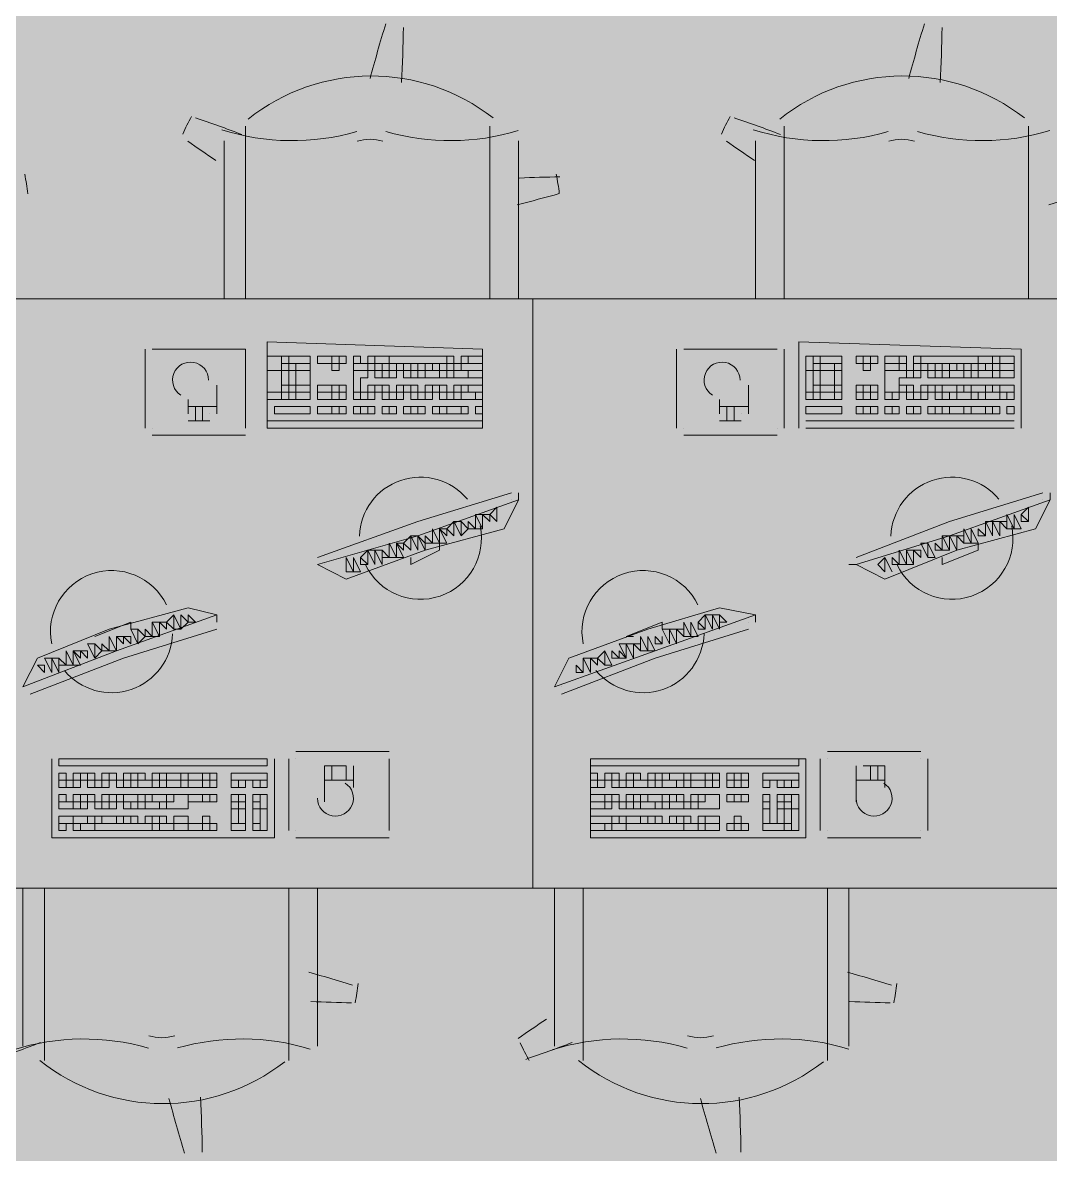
# Model space of a CAD drawing. Header units: millimetres. Extents: x 0 to 90.2, y 0 to 62.5.
# Drawn here: x 68.062 to 70.208, y 41.947 to 44.309 of the extents above; entities that cross this region are included whole.
import ezdxf

# ---------------------------------------------------------------- set-up
doc = ezdxf.new("R2010")
doc.units = ezdxf.units.MM
doc.layers.add('PDF_014405$FT-FIXFIT', color=7, linetype='Continuous')
doc.layers.add('PDF_014405$HL-TMP', color=7, linetype='Continuous', true_color=0xe6db59)

msp = doc.modelspace()

# ---------------------------------------------------------------- linework, layer by layer
at = {"layer": 'PDF_014405$FT-FIXFIT', "lineweight": 0}
for points in [[(68.5278, 43.7326), (68.5278, 44.0926)], [(69.0377, 44.0926), (69.0377, 43.7326)], [(69.6527, 43.7326), (69.6527, 44.0926)], [(70.1626, 44.0926), (70.1626, 43.7326)], [(68.4828, 44.0626), (68.4828, 43.7326)], [(69.0977, 43.7326), (69.0977, 44.0626)], [(69.5927, 44.0626), (69.5927, 43.7326)], [(70.1476, 43.4626), (70.1476, 43.6276), (69.6827, 43.6426), (69.6827, 43.4626)], [(68.3178, 43.6276), (68.3178, 43.4626)], [(68.3328, 43.6276), (68.3328, 43.6276)], [(68.5278, 43.4626), (68.5278, 43.6276), (68.3328, 43.6276)], [(69.4277, 43.6276), (69.4277, 43.4626)], [(69.4427, 43.6276), (69.4427, 43.6276)], [(69.6377, 43.6276), (69.4427, 43.6276)], [(69.6377, 43.6276), (69.6377, 43.6276)], [(69.6527, 43.4626), (69.6527, 43.6276)], [(68.4678, 43.4926), (68.4678, 43.5526)], [(69.5777, 43.4926), (69.5777, 43.5526)], [(68.4078, 43.5226), (68.4078, 43.4926)], [(69.5177, 43.5226), (69.5177, 43.4926)], [(68.4678, 43.5076), (68.4078, 43.5076)], [(68.4228, 43.5076), (68.4228, 43.4776)], [(68.4378, 43.5076), (68.4378, 43.4776)], [(68.4528, 43.4926), (68.4528, 43.4926)], [(69.5777, 43.5076), (69.5177, 43.5076)], [(69.5327, 43.5076), (69.5327, 43.4776)], [(69.5477, 43.5076), (69.5477, 43.4776)], [(69.5627, 43.4926), (69.5627, 43.4926)], [(68.4078, 43.4776), (68.4528, 43.4776)], [(69.0227, 43.4776), (68.5728, 43.4776), (69.0227, 43.4776)], [(69.5177, 43.4776), (69.5627, 43.4776)], [(70.1326, 43.4776), (69.6977, 43.4776), (70.1326, 43.4776)], [(68.3328, 43.4626), (68.3328, 43.4626)], [(68.3328, 43.4476), (68.5278, 43.4476)], [(68.5278, 43.4626), (68.5278, 43.4626)], [(69.4427, 43.4626), (69.4427, 43.4626)], [(69.4427, 43.4476), (69.6377, 43.4476)], [(69.6377, 43.4626), (69.6377, 43.4626)], [(69.6977, 43.4626), (70.1326, 43.4626)], [(69.0977, 43.3127), (68.8877, 43.2377), (68.6778, 43.1777), (68.7378, 43.1477), (68.9027, 43.2077), (69.0677, 43.2527), (69.0977, 43.3127), (69.0977, 43.3277)], [(69.0827, 43.3277), (68.8877, 43.2677), (68.6778, 43.1927)], [(69.8027, 43.1777), (69.8627, 43.1477), (70.0127, 43.2077), (70.1776, 43.2527), (70.2076, 43.3127), (70.2076, 43.3277)], [(70.1926, 43.3277), (69.9977, 43.2677), (69.8027, 43.1927)], [(69.0827, 43.3127), (69.0827, 43.3127)], [(70.2076, 43.3127), (69.9977, 43.2377), (69.8027, 43.1777), (69.7877, 43.1777)], [(70.1926, 43.3127), (70.1926, 43.3127)], [(68.9327, 43.2227), (68.9327, 43.2077), (68.8728, 43.1777), (68.8728, 43.1927)], [(70.0576, 43.2227), (70.0576, 43.2077), (69.9827, 43.1777), (69.9827, 43.1927)], [(69.8627, 43.1927), (69.8777, 43.1627), (69.8627, 43.1927)], [(68.6778, 43.1777), (68.6778, 43.1777)], [(68.6928, 43.1777), (68.6928, 43.1777)], [(69.8027, 43.1777), (69.8027, 43.1777)], [(68.4678, 43.0577), (68.4678, 43.0727), (68.4078, 43.0877), (68.2428, 43.0427), (68.0928, 42.9827), (68.0628, 42.9227), (68.2578, 42.9977), (68.4678, 43.0727)], [(69.5927, 43.0577), (69.5927, 43.0727), (69.5177, 43.0877), (69.3677, 43.0427), (69.2027, 42.9827), (69.1727, 42.9227), (69.3827, 42.9977), (69.5927, 43.0727)], [(68.0778, 42.9077), (68.2728, 42.9827), (68.4678, 43.0427)], [(68.2128, 43.0277), (68.2878, 43.0577), (68.2878, 43.0427)], [(69.1877, 42.9077), (69.3827, 42.9827), (69.5777, 43.0427)], [(69.3377, 43.0277), (69.3227, 43.0277), (69.3977, 43.0577), (69.3977, 43.0427)], [(69.5777, 43.0577), (69.5777, 43.0577)], [(68.2128, 43.0277), (68.2128, 43.0277)], [(68.2578, 42.9977), (68.2578, 43.0277), (68.2578, 42.9977)], [(69.3977, 43.0127), (69.3977, 43.0277), (69.3977, 43.0127)], [(69.2327, 42.9527), (69.2327, 42.9827), (69.2327, 42.9527)], [(69.1877, 42.9227), (69.1877, 42.9227)], [(68.8278, 42.7877), (68.6328, 42.7877)], [(69.9377, 42.7877), (69.7427, 42.7877)], [(68.1228, 42.7727), (68.1228, 42.6077), (68.5878, 42.6077), (68.5878, 42.7727)], [(68.5728, 42.7727), (68.1378, 42.7727)], [(68.6178, 42.7727), (68.6178, 42.6227)], [(68.6328, 42.7727), (68.6328, 42.7727)], [(68.7378, 42.7277), (68.7378, 42.7577), (68.6928, 42.7577), (68.6928, 42.6827)], [(68.7078, 42.7277), (68.7078, 42.7577)], [(68.7528, 42.7127), (68.7528, 42.7577)], [(68.8278, 42.6227), (68.8278, 42.7727)], [(69.7277, 42.7727), (69.7277, 42.6227)], [(69.7427, 42.7727), (69.7427, 42.7727)], [(69.8027, 42.7577), (69.8027, 42.6827)], [(69.8627, 42.7127), (69.8627, 42.7577), (69.8177, 42.7577)], [(69.8327, 42.7277), (69.8327, 42.7577)], [(69.8477, 42.7277), (69.8477, 42.7577)], [(69.9377, 42.7727), (69.9377, 42.7727)], [(69.9527, 42.6227), (69.9527, 42.7727)], [(68.6928, 42.7277), (68.7528, 42.7277)], [(69.8027, 42.7277), (69.8627, 42.7277)], [(68.6328, 42.6227), (68.6328, 42.6227)], [(68.8278, 42.6227), (68.8278, 42.6227)], [(69.7427, 42.6227), (69.7427, 42.6227)], [(69.9377, 42.6227), (69.9377, 42.6227)], [(68.6328, 42.6077), (68.8278, 42.6077)], [(69.7427, 42.6077), (69.9377, 42.6077)], [(68.0628, 42.1728), (68.0628, 42.5027)], [(68.1078, 42.5027), (68.1078, 42.1428)], [(68.6178, 42.1428), (68.6178, 42.5027)], [(68.6778, 42.5027), (68.6778, 42.1728)], [(69.1727, 42.1728), (69.1727, 42.5027)], [(69.2327, 42.5027), (69.2327, 42.1428)], [(69.7427, 42.1428), (69.7427, 42.5027)], [(69.7877, 42.5027), (69.7877, 42.1728)]]:
    msp.add_lwpolyline(points, dxfattribs=at)
msp.add_lwpolyline([(69.0949, 43.929, 0.00719), (69.1828, 43.952, 0.025003), (69.1764, 43.9927)], format="xyb", dxfattribs=at)
for points in [[(68.0178, 43.7326), (69.1277, 43.7326), (69.1277, 42.5027), (68.0178, 42.5027)], [(69.1277, 43.7326), (70.2376, 43.7326), (70.2376, 42.5027), (69.1277, 42.5027)], [(69.0227, 43.6276), (68.5728, 43.6426), (68.5728, 43.4626), (69.0227, 43.4626)], [(68.6028, 43.6126), (68.5728, 43.6126), (68.5728, 43.5826), (68.6028, 43.5826)], [(68.6178, 43.6126), (68.6028, 43.6126), (68.6028, 43.5976), (68.6178, 43.5976)], [(68.6628, 43.6126), (68.6178, 43.6126), (68.6178, 43.5976), (68.6628, 43.5976)], [(68.7078, 43.6126), (68.6778, 43.6126), (68.6778, 43.5976), (68.7078, 43.5976)], [(68.7228, 43.6126), (68.7078, 43.6126), (68.7078, 43.5976), (68.7228, 43.5976)], [(68.7378, 43.6126), (68.7228, 43.6126), (68.7228, 43.5976), (68.7378, 43.5976)], [(68.7528, 43.6126), (68.7678, 43.6126), (68.7678, 43.5976), (68.7528, 43.5976)], [(68.7828, 43.6126), (68.7978, 43.6126), (68.7978, 43.5976), (68.7828, 43.5976)], [(68.7978, 43.6126), (68.8278, 43.6126), (68.8278, 43.5976), (68.7978, 43.5976)], [(68.9477, 43.6126), (68.8278, 43.6126), (68.8278, 43.5976), (68.9477, 43.5976)], [(68.9627, 43.6126), (68.9477, 43.6126), (68.9477, 43.5976), (68.9627, 43.5976)], [(68.9927, 43.6126), (68.9777, 43.6126), (68.9777, 43.5976), (68.9927, 43.5976)], [(69.0227, 43.6126), (68.9927, 43.6126), (68.9927, 43.5976), (69.0227, 43.5976)], [(69.7127, 43.6126), (69.6977, 43.6126), (69.6977, 43.5826), (69.7127, 43.5826)], [(69.7277, 43.6126), (69.7127, 43.6126), (69.7127, 43.5976), (69.7277, 43.5976)], [(69.7727, 43.6126), (69.7277, 43.6126), (69.7277, 43.5976), (69.7727, 43.5976)], [(69.8177, 43.6126), (69.8027, 43.6126), (69.8027, 43.5976), (69.8177, 43.5976)], [(69.8327, 43.6126), (69.8177, 43.6126), (69.8177, 43.5976), (69.8327, 43.5976)], [(69.8477, 43.6126), (69.8327, 43.6126), (69.8327, 43.5976), (69.8477, 43.5976)], [(69.8627, 43.6126), (69.8927, 43.6126), (69.8927, 43.5976), (69.8627, 43.5976)], [(69.8927, 43.6126), (69.9077, 43.6126), (69.9077, 43.5976), (69.8927, 43.5976)], [(69.9227, 43.6126), (69.9377, 43.6126), (69.9377, 43.5976), (69.9227, 43.5976)], [(70.0576, 43.6126), (69.9377, 43.6126), (69.9377, 43.5976), (70.0576, 43.5976)], [(70.0876, 43.6126), (70.0576, 43.6126), (70.0576, 43.5976), (70.0876, 43.5976)], [(70.1026, 43.6126), (70.0876, 43.6126), (70.0876, 43.5976), (70.1026, 43.5976)], [(70.1326, 43.6126), (70.1026, 43.6126), (70.1026, 43.5976), (70.1326, 43.5976)], [(68.6028, 43.5826), (68.5728, 43.5826), (68.5728, 43.5376), (68.6028, 43.5376)], [(68.6178, 43.5976), (68.6028, 43.5976), (68.6028, 43.5826), (68.6178, 43.5826)], [(68.6178, 43.5826), (68.6028, 43.5826), (68.6028, 43.5526), (68.6178, 43.5526)], [(68.6328, 43.5976), (68.6178, 43.5976), (68.6178, 43.5826), (68.6328, 43.5826)], [(68.6328, 43.5826), (68.6178, 43.5826), (68.6178, 43.5526), (68.6328, 43.5526)], [(68.6628, 43.5976), (68.6328, 43.5976), (68.6328, 43.5826), (68.6628, 43.5826)], [(68.6628, 43.5826), (68.6328, 43.5826), (68.6328, 43.5526), (68.6628, 43.5526)], [(68.7228, 43.5976), (68.7078, 43.5976), (68.7078, 43.5826), (68.7228, 43.5826)], [(68.7828, 43.5976), (68.7528, 43.5976), (68.7528, 43.5826), (68.7828, 43.5826)], [(68.7678, 43.5826), (68.7528, 43.5826), (68.7528, 43.5376), (68.7678, 43.5376), (68.7678, 43.5676), (68.7828, 43.5676), (68.7828, 43.5826)], [(68.7978, 43.5976), (68.7828, 43.5976), (68.7828, 43.5826), (68.7978, 43.5826)], [(68.8128, 43.5976), (68.7978, 43.5976), (68.7978, 43.5826), (68.8128, 43.5826)], [(68.8128, 43.5826), (68.7978, 43.5826), (68.7978, 43.5676), (68.8128, 43.5676)], [(68.8278, 43.5826), (68.8128, 43.5826), (68.8128, 43.5676), (68.8278, 43.5676)], [(68.8428, 43.5976), (68.8278, 43.5976), (68.8278, 43.5826), (68.8428, 43.5826)], [(68.8428, 43.5826), (68.8278, 43.5826), (68.8278, 43.5676), (68.8428, 43.5676)], [(68.8578, 43.5976), (68.8428, 43.5976), (68.8428, 43.5826), (68.8578, 43.5826)], [(68.8728, 43.5976), (68.8578, 43.5976), (68.8578, 43.5826), (68.8728, 43.5826)], [(68.8728, 43.5826), (68.8578, 43.5826), (68.8578, 43.5676), (68.8728, 43.5676)], [(68.8877, 43.5826), (68.8728, 43.5826), (68.8728, 43.5676), (68.8877, 43.5676)], [(68.9027, 43.5976), (68.8877, 43.5976), (68.8877, 43.5826), (68.9027, 43.5826)], [(68.9027, 43.5826), (68.8877, 43.5826), (68.8877, 43.5676), (68.9027, 43.5676)], [(68.9177, 43.5976), (68.9027, 43.5976), (68.9027, 43.5826), (68.9177, 43.5826)], [(68.9327, 43.5826), (68.9027, 43.5826), (68.9027, 43.5676), (68.9327, 43.5676)], [(68.9327, 43.5976), (68.9177, 43.5976), (68.9177, 43.5826), (68.9327, 43.5826)], [(68.9477, 43.5826), (68.9327, 43.5826), (68.9327, 43.5676), (68.9477, 43.5676)], [(68.9627, 43.5976), (68.9477, 43.5976), (68.9477, 43.5826), (68.9627, 43.5826)], [(68.9627, 43.5826), (68.9477, 43.5826), (68.9477, 43.5676), (68.9627, 43.5676)], [(68.9777, 43.5976), (68.9627, 43.5976), (68.9627, 43.5826), (68.9777, 43.5826)], [(68.9927, 43.5826), (68.9627, 43.5826), (68.9627, 43.5676), (68.9927, 43.5676)], [(69.0227, 43.5976), (68.9777, 43.5976), (68.9777, 43.5826), (69.0227, 43.5826)], [(69.0227, 43.5826), (68.9927, 43.5826), (68.9927, 43.5676), (69.0227, 43.5676)], [(69.7127, 43.5826), (69.6977, 43.5826), (69.6977, 43.5376), (69.7127, 43.5376)], [(69.7277, 43.5976), (69.7127, 43.5976), (69.7127, 43.5826), (69.7277, 43.5826)], [(69.7277, 43.5826), (69.7127, 43.5826), (69.7127, 43.5526), (69.7277, 43.5526)], [(69.7577, 43.5976), (69.7277, 43.5976), (69.7277, 43.5826), (69.7577, 43.5826)], [(69.7577, 43.5826), (69.7277, 43.5826), (69.7277, 43.5526), (69.7577, 43.5526)], [(69.7727, 43.5976), (69.7577, 43.5976), (69.7577, 43.5826), (69.7727, 43.5826)], [(69.7727, 43.5826), (69.7577, 43.5826), (69.7577, 43.5526), (69.7727, 43.5526)], [(69.8327, 43.5976), (69.8177, 43.5976), (69.8177, 43.5826), (69.8327, 43.5826)], [(69.8927, 43.5976), (69.8627, 43.5976), (69.8627, 43.5826), (69.8927, 43.5826)], [(69.8927, 43.5826), (69.8627, 43.5826), (69.8627, 43.5376), (69.8927, 43.5376), (69.8927, 43.5676), (69.9077, 43.5676), (69.9077, 43.5826)], [(69.9077, 43.5976), (69.8927, 43.5976), (69.8927, 43.5826), (69.9077, 43.5826)], [(69.9227, 43.5826), (69.9077, 43.5826), (69.9077, 43.5676), (69.9227, 43.5676)], [(69.9377, 43.5976), (69.9227, 43.5976), (69.9227, 43.5826), (69.9377, 43.5826)], [(69.9377, 43.5826), (69.9227, 43.5826), (69.9227, 43.5676), (69.9377, 43.5676)], [(69.9527, 43.5976), (69.9377, 43.5976), (69.9377, 43.5826), (69.9527, 43.5826)], [(69.9677, 43.5976), (69.9527, 43.5976), (69.9527, 43.5826), (69.9677, 43.5826)], [(69.9677, 43.5826), (69.9527, 43.5826), (69.9527, 43.5676), (69.9677, 43.5676)], [(69.9827, 43.5826), (69.9677, 43.5826), (69.9677, 43.5676), (69.9827, 43.5676)], [(69.9977, 43.5976), (69.9827, 43.5976), (69.9827, 43.5826), (69.9977, 43.5826)], [(69.9977, 43.5826), (69.9827, 43.5826), (69.9827, 43.5676), (69.9977, 43.5676)], [(70.0127, 43.5976), (69.9977, 43.5976), (69.9977, 43.5826), (70.0127, 43.5826)], [(70.0277, 43.5826), (69.9977, 43.5826), (69.9977, 43.5676), (70.0277, 43.5676)], [(70.0277, 43.5976), (70.0127, 43.5976), (70.0127, 43.5826), (70.0277, 43.5826)], [(70.0426, 43.5826), (70.0277, 43.5826), (70.0277, 43.5676), (70.0426, 43.5676)], [(70.0576, 43.5976), (70.0426, 43.5976), (70.0426, 43.5826), (70.0576, 43.5826)], [(70.0576, 43.5826), (70.0426, 43.5826), (70.0426, 43.5676), (70.0576, 43.5676)], [(70.0726, 43.5976), (70.0576, 43.5976), (70.0576, 43.5826), (70.0726, 43.5826)], [(70.0876, 43.5826), (70.0576, 43.5826), (70.0576, 43.5676), (70.0876, 43.5676)], [(70.0876, 43.5976), (70.0726, 43.5976), (70.0726, 43.5826), (70.0876, 43.5826)], [(70.1026, 43.5826), (70.0876, 43.5826), (70.0876, 43.5676), (70.1026, 43.5676)], [(70.1326, 43.5976), (70.1026, 43.5976), (70.1026, 43.5826), (70.1326, 43.5826)], [(70.1326, 43.5826), (70.1026, 43.5826), (70.1026, 43.5676), (70.1326, 43.5676)], [(68.6028, 43.5376), (68.5728, 43.5376), (68.5728, 43.5226), (68.6028, 43.5226)], [(68.6178, 43.5526), (68.6028, 43.5526), (68.6028, 43.5376), (68.6178, 43.5376)], [(68.6178, 43.5376), (68.6028, 43.5376), (68.6028, 43.5226), (68.6178, 43.5226)], [(68.6328, 43.5526), (68.6178, 43.5526), (68.6178, 43.5376), (68.6328, 43.5376)], [(68.6328, 43.5376), (68.6178, 43.5376), (68.6178, 43.5226), (68.6328, 43.5226)], [(68.6628, 43.5526), (68.6328, 43.5526), (68.6328, 43.5376), (68.6628, 43.5376)], [(68.6628, 43.5376), (68.6328, 43.5376), (68.6328, 43.5226), (68.6628, 43.5226)], [(68.7078, 43.5526), (68.6778, 43.5526), (68.6778, 43.5376), (68.7078, 43.5376)], [(68.7078, 43.5376), (68.6778, 43.5376), (68.6778, 43.5226), (68.7078, 43.5226)], [(68.7228, 43.5526), (68.7078, 43.5526), (68.7078, 43.5376), (68.7228, 43.5376)], [(68.7228, 43.5376), (68.7078, 43.5376), (68.7078, 43.5226), (68.7228, 43.5226)], [(68.7378, 43.5526), (68.7228, 43.5526), (68.7228, 43.5376), (68.7378, 43.5376)], [(68.7378, 43.5376), (68.7228, 43.5376), (68.7228, 43.5226), (68.7378, 43.5226)], [(68.7678, 43.5376), (68.7528, 43.5376), (68.7528, 43.5226), (68.7678, 43.5226)], [(68.7828, 43.5376), (68.7678, 43.5376), (68.7678, 43.5226), (68.7828, 43.5226)], [(68.7978, 43.5526), (68.7828, 43.5526), (68.7828, 43.5376), (68.7978, 43.5376)], [(68.7978, 43.5376), (68.7828, 43.5376), (68.7828, 43.5226), (68.7978, 43.5226)], [(68.8128, 43.5526), (68.7978, 43.5526), (68.7978, 43.5376), (68.8128, 43.5376)], [(68.8278, 43.5526), (68.8128, 43.5526), (68.8128, 43.5376), (68.8278, 43.5376)], [(68.8278, 43.5376), (68.8128, 43.5376), (68.8128, 43.5226), (68.8278, 43.5226)], [(68.8428, 43.5376), (68.8278, 43.5376), (68.8278, 43.5226), (68.8428, 43.5226)], [(68.8578, 43.5526), (68.8428, 43.5526), (68.8428, 43.5376), (68.8578, 43.5376)], [(68.8578, 43.5376), (68.8428, 43.5376), (68.8428, 43.5226), (68.8578, 43.5226)], [(68.8728, 43.5526), (68.8578, 43.5526), (68.8578, 43.5376), (68.8728, 43.5376)], [(68.8877, 43.5526), (68.8728, 43.5526), (68.8728, 43.5376), (68.8877, 43.5376)], [(68.8877, 43.5376), (68.8728, 43.5376), (68.8728, 43.5226), (68.8877, 43.5226)], [(68.9027, 43.5376), (68.8877, 43.5376), (68.8877, 43.5226), (68.9027, 43.5226)], [(68.9177, 43.5526), (68.9027, 43.5526), (68.9027, 43.5376), (68.9177, 43.5376)], [(68.9177, 43.5376), (68.9027, 43.5376), (68.9027, 43.5226), (68.9177, 43.5226)], [(68.9327, 43.5526), (68.9177, 43.5526), (68.9177, 43.5376), (68.9327, 43.5376)], [(68.9477, 43.5526), (68.9327, 43.5526), (68.9327, 43.5376), (68.9477, 43.5376)], [(68.9477, 43.5376), (68.9327, 43.5376), (68.9327, 43.5226), (68.9477, 43.5226)], [(68.9627, 43.5376), (68.9477, 43.5376), (68.9477, 43.5226), (68.9627, 43.5226)], [(68.9777, 43.5526), (68.9627, 43.5526), (68.9627, 43.5376), (68.9777, 43.5376)], [(68.9777, 43.5376), (68.9627, 43.5376), (68.9627, 43.5226), (68.9777, 43.5226)], [(68.9927, 43.5526), (68.9777, 43.5526), (68.9777, 43.5376), (68.9927, 43.5376)], [(69.0077, 43.5376), (68.9777, 43.5376), (68.9777, 43.5226), (69.0077, 43.5226)], [(69.0227, 43.5526), (68.9927, 43.5526), (68.9927, 43.5376), (69.0227, 43.5376)], [(69.0227, 43.5376), (69.0077, 43.5376), (69.0077, 43.5226), (69.0227, 43.5226)], [(69.7127, 43.5376), (69.6977, 43.5376), (69.6977, 43.5226), (69.7127, 43.5226)], [(69.7277, 43.5526), (69.7127, 43.5526), (69.7127, 43.5376), (69.7277, 43.5376)], [(69.7277, 43.5376), (69.7127, 43.5376), (69.7127, 43.5226), (69.7277, 43.5226)], [(69.7577, 43.5526), (69.7277, 43.5526), (69.7277, 43.5376), (69.7577, 43.5376)], [(69.7577, 43.5376), (69.7277, 43.5376), (69.7277, 43.5226), (69.7577, 43.5226)], [(69.7727, 43.5526), (69.7577, 43.5526), (69.7577, 43.5376), (69.7727, 43.5376)], [(69.7727, 43.5376), (69.7577, 43.5376), (69.7577, 43.5226), (69.7727, 43.5226)], [(69.8177, 43.5526), (69.8027, 43.5526), (69.8027, 43.5376), (69.8177, 43.5376)], [(69.8177, 43.5376), (69.8027, 43.5376), (69.8027, 43.5226), (69.8177, 43.5226)], [(69.8327, 43.5526), (69.8177, 43.5526), (69.8177, 43.5376), (69.8327, 43.5376)], [(69.8327, 43.5376), (69.8177, 43.5376), (69.8177, 43.5226), (69.8327, 43.5226)], [(69.8477, 43.5526), (69.8327, 43.5526), (69.8327, 43.5376), (69.8477, 43.5376)], [(69.8477, 43.5376), (69.8327, 43.5376), (69.8327, 43.5226), (69.8477, 43.5226)], [(69.8777, 43.5376), (69.8627, 43.5376), (69.8627, 43.5226), (69.8777, 43.5226)], [(69.8927, 43.5376), (69.8777, 43.5376), (69.8777, 43.5226), (69.8927, 43.5226)], [(69.9077, 43.5526), (69.8927, 43.5526), (69.8927, 43.5376), (69.9077, 43.5376)], [(69.9227, 43.5526), (69.9077, 43.5526), (69.9077, 43.5376), (69.9227, 43.5376)], [(69.9227, 43.5376), (69.9077, 43.5376), (69.9077, 43.5226), (69.9227, 43.5226)], [(69.9377, 43.5376), (69.9227, 43.5376), (69.9227, 43.5226), (69.9377, 43.5226)], [(69.9527, 43.5526), (69.9377, 43.5526), (69.9377, 43.5376), (69.9527, 43.5376)], [(69.9527, 43.5376), (69.9377, 43.5376), (69.9377, 43.5226), (69.9527, 43.5226)], [(69.9677, 43.5526), (69.9527, 43.5526), (69.9527, 43.5376), (69.9677, 43.5376)], [(69.9827, 43.5526), (69.9677, 43.5526), (69.9677, 43.5376), (69.9827, 43.5376)], [(69.9827, 43.5376), (69.9677, 43.5376), (69.9677, 43.5226), (69.9827, 43.5226)], [(70.0127, 43.5526), (69.9827, 43.5526), (69.9827, 43.5376), (70.0127, 43.5376)], [(69.9977, 43.5376), (69.9827, 43.5376), (69.9827, 43.5226), (69.9977, 43.5226)], [(70.0127, 43.5376), (69.9977, 43.5376), (69.9977, 43.5226), (70.0127, 43.5226)], [(70.0277, 43.5526), (70.0127, 43.5526), (70.0127, 43.5376), (70.0277, 43.5376)], [(70.0426, 43.5376), (70.0127, 43.5376), (70.0127, 43.5226), (70.0426, 43.5226)], [(70.0426, 43.5526), (70.0277, 43.5526), (70.0277, 43.5376), (70.0426, 43.5376)], [(70.0726, 43.5526), (70.0426, 43.5526), (70.0426, 43.5376), (70.0726, 43.5376)], [(70.0576, 43.5376), (70.0426, 43.5376), (70.0426, 43.5226), (70.0576, 43.5226)], [(70.0726, 43.5376), (70.0576, 43.5376), (70.0576, 43.5226), (70.0726, 43.5226)], [(70.0876, 43.5526), (70.0726, 43.5526), (70.0726, 43.5376), (70.0876, 43.5376)], [(70.1026, 43.5376), (70.0726, 43.5376), (70.0726, 43.5226), (70.1026, 43.5226)], [(70.1026, 43.5526), (70.0876, 43.5526), (70.0876, 43.5376), (70.1026, 43.5376)], [(70.1326, 43.5526), (70.1026, 43.5526), (70.1026, 43.5376), (70.1326, 43.5376)], [(70.1176, 43.5376), (70.1026, 43.5376), (70.1026, 43.5226), (70.1176, 43.5226)], [(70.1326, 43.5376), (70.1176, 43.5376), (70.1176, 43.5226), (70.1326, 43.5226)], [(68.6628, 43.4926), (68.5878, 43.4926), (68.5878, 43.5076), (68.6628, 43.5076)], [(68.7078, 43.5076), (68.6778, 43.5076), (68.6778, 43.4926), (68.7078, 43.4926)], [(68.7228, 43.5076), (68.7078, 43.5076), (68.7078, 43.4926), (68.7228, 43.4926)], [(68.7378, 43.5076), (68.7228, 43.5076), (68.7228, 43.4926), (68.7378, 43.4926)], [(68.7678, 43.5076), (68.7528, 43.5076), (68.7528, 43.4926), (68.7678, 43.4926)], [(68.7828, 43.5076), (68.7678, 43.5076), (68.7678, 43.4926), (68.7828, 43.4926)], [(68.7978, 43.5076), (68.7828, 43.5076), (68.7828, 43.4926), (68.7978, 43.4926)], [(68.8278, 43.5076), (68.8128, 43.5076), (68.8128, 43.4926), (68.8278, 43.4926)], [(68.8428, 43.5076), (68.8278, 43.5076), (68.8278, 43.4926), (68.8428, 43.4926)], [(68.8728, 43.5076), (68.8578, 43.5076), (68.8578, 43.4926), (68.8728, 43.4926)], [(68.8877, 43.5076), (68.8728, 43.5076), (68.8728, 43.4926), (68.8877, 43.4926)], [(68.9027, 43.5076), (68.8877, 43.5076), (68.8877, 43.4926), (68.9027, 43.4926)], [(68.9327, 43.5076), (68.9177, 43.5076), (68.9177, 43.4926), (68.9327, 43.4926)], [(68.9477, 43.5076), (68.9327, 43.5076), (68.9327, 43.4926), (68.9477, 43.4926)], [(68.9777, 43.5076), (68.9477, 43.5076), (68.9477, 43.4926), (68.9777, 43.4926)], [(68.9927, 43.5076), (68.9777, 43.5076), (68.9777, 43.4926), (68.9927, 43.4926)], [(69.0227, 43.5076), (69.0077, 43.5076), (69.0077, 43.4926), (69.0227, 43.4926)], [(69.7727, 43.4926), (69.6977, 43.4926), (69.6977, 43.5076), (69.7727, 43.5076)], [(69.8177, 43.5076), (69.8027, 43.5076), (69.8027, 43.4926), (69.8177, 43.4926)], [(69.8327, 43.5076), (69.8177, 43.5076), (69.8177, 43.4926), (69.8327, 43.4926)], [(69.8477, 43.5076), (69.8327, 43.5076), (69.8327, 43.4926), (69.8477, 43.4926)], [(69.8777, 43.5076), (69.8627, 43.5076), (69.8627, 43.4926), (69.8777, 43.4926)], [(69.8927, 43.5076), (69.8777, 43.5076), (69.8777, 43.4926), (69.8927, 43.4926)], [(69.9227, 43.5076), (69.9077, 43.5076), (69.9077, 43.4926), (69.9227, 43.4926)], [(69.9377, 43.5076), (69.9227, 43.5076), (69.9227, 43.4926), (69.9377, 43.4926)], [(69.9677, 43.5076), (69.9527, 43.5076), (69.9527, 43.4926), (69.9677, 43.4926)], [(69.9827, 43.5076), (69.9677, 43.5076), (69.9677, 43.4926), (69.9827, 43.4926)], [(69.9977, 43.5076), (69.9827, 43.5076), (69.9827, 43.4926), (69.9977, 43.4926)], [(70.0277, 43.5076), (69.9977, 43.5076), (69.9977, 43.4926), (70.0277, 43.4926)], [(70.0426, 43.5076), (70.0277, 43.5076), (70.0277, 43.4926), (70.0426, 43.4926)], [(70.0726, 43.5076), (70.0426, 43.5076), (70.0426, 43.4926), (70.0726, 43.4926)], [(70.0876, 43.5076), (70.0726, 43.5076), (70.0726, 43.4926), (70.0876, 43.4926)], [(70.1026, 43.5076), (70.0876, 43.5076), (70.0876, 43.4926), (70.1026, 43.4926)], [(70.1326, 43.5076), (70.1176, 43.5076), (70.1176, 43.4926), (70.1326, 43.4926)], [(69.0077, 43.2827), (69.0077, 43.2527), (69.0227, 43.2527)], [(69.0227, 43.2827), (69.0077, 43.2827), (69.0227, 43.2527)], [(69.0377, 43.2827), (69.0227, 43.2827), (69.0377, 43.2677)], [(69.0527, 43.2977), (69.0377, 43.2827), (69.0527, 43.2677)], [(70.1176, 43.2827), (70.1176, 43.2527), (70.1326, 43.2527)], [(70.1326, 43.2827), (70.1326, 43.2527), (70.1476, 43.2527)], [(70.1626, 43.2977), (70.1476, 43.2827), (70.1626, 43.2677)], [(70.1476, 43.2827), (70.1476, 43.2677), (70.1626, 43.2677)], [(68.9177, 43.2527), (68.9177, 43.2227), (68.9327, 43.2227)], [(68.9327, 43.2527), (68.9327, 43.2227), (68.9477, 43.2227)], [(68.9477, 43.2527), (68.9327, 43.2527), (68.9477, 43.2377)], [(68.9627, 43.2677), (68.9477, 43.2527), (68.9627, 43.2377)], [(68.9777, 43.2677), (68.9627, 43.2677), (68.9777, 43.2377)], [(68.9777, 43.2677), (68.9777, 43.2377), (68.9927, 43.2527)], [(68.9927, 43.2677), (68.9927, 43.2527), (69.0077, 43.2527)], [(70.0277, 43.2527), (70.0277, 43.2227), (70.0426, 43.2227)], [(70.0426, 43.2527), (70.0426, 43.2227), (70.0576, 43.2227)], [(70.0576, 43.2527), (70.0576, 43.2377), (70.0726, 43.2377)], [(70.0726, 43.2677), (70.0726, 43.2527), (70.0726, 43.2377)], [(70.0876, 43.2677), (70.0726, 43.2677), (70.0876, 43.2377)], [(70.1026, 43.2677), (70.0876, 43.2677), (70.1026, 43.2377), (70.1026, 43.2527)], [(70.1176, 43.2677), (70.1026, 43.2677), (70.1176, 43.2527)], [(68.8728, 43.2377), (68.8578, 43.2227), (68.8728, 43.2077)], [(68.8877, 43.2377), (68.8728, 43.2377), (68.8877, 43.2077)], [(68.8877, 43.2377), (68.9027, 43.2077), (68.9027, 43.2227)], [(68.9027, 43.2377), (68.9027, 43.2227), (68.9177, 43.2227)], [(69.9827, 43.2377), (69.9827, 43.2227), (69.9827, 43.2077), (69.9977, 43.2077)], [(69.9977, 43.2377), (69.9827, 43.2377), (69.9977, 43.2077)], [(70.0127, 43.2377), (69.9977, 43.2377), (70.0127, 43.2077), (70.0127, 43.2227)], [(70.0277, 43.2377), (70.0127, 43.2377), (70.0277, 43.2227)], [(68.7828, 43.2077), (68.7678, 43.1927), (68.7828, 43.1777)], [(68.7978, 43.2077), (68.7828, 43.2077), (68.7978, 43.1777)], [(68.8128, 43.2077), (68.7978, 43.2077), (68.8128, 43.1777), (68.8128, 43.1927)], [(68.8128, 43.2077), (68.8128, 43.1927), (68.8278, 43.1927)], [(68.8278, 43.2227), (68.8278, 43.1927), (68.8428, 43.1927)], [(68.8428, 43.2227), (68.8428, 43.1927), (68.8578, 43.1927)], [(68.8578, 43.2227), (68.8428, 43.2227), (68.8578, 43.2077)], [(69.8927, 43.2077), (69.8927, 43.1927), (69.8927, 43.1777), (69.9077, 43.1777)], [(69.9077, 43.2077), (69.9077, 43.1777), (69.9227, 43.1777)], [(69.9227, 43.2077), (69.9077, 43.2077), (69.9227, 43.1777), (69.9227, 43.1927)], [(69.9377, 43.2077), (69.9227, 43.2077), (69.9377, 43.1927)], [(69.9527, 43.2227), (69.9377, 43.2227), (69.9527, 43.1927)], [(69.9527, 43.2227), (69.9527, 43.1927), (69.9677, 43.1927)], [(69.9677, 43.2227), (69.9677, 43.2077), (69.9827, 43.2077)], [(68.7378, 43.1927), (68.7378, 43.1777), (68.7378, 43.1627), (68.7528, 43.1627)], [(68.7528, 43.1927), (68.7528, 43.1627), (68.7678, 43.1627)], [(68.7678, 43.1927), (68.7678, 43.1777), (68.7828, 43.1777)], [(69.8627, 43.1927), (69.8477, 43.1777), (69.8627, 43.1627)], [(69.8777, 43.1927), (69.8777, 43.1777), (69.8927, 43.1777)], [(68.3778, 43.0427), (68.3778, 43.0727), (68.3628, 43.0577)], [(68.3778, 43.0427), (68.3928, 43.0427), (68.3778, 43.0727)], [(68.3928, 43.0427), (68.4078, 43.0577), (68.3928, 43.0727)], [(68.4078, 43.0577), (68.4228, 43.0577), (68.4078, 43.0727)], [(69.4877, 43.0427), (69.4877, 43.0727), (69.4727, 43.0577)], [(69.5027, 43.0427), (69.5027, 43.0727), (69.4877, 43.0727)], [(69.5177, 43.0427), (69.5177, 43.0577), (69.5177, 43.0727), (69.5027, 43.0727)], [(69.5177, 43.0577), (69.5327, 43.0577), (69.5177, 43.0727)], [(68.3028, 43.0127), (68.3028, 43.0427), (68.2878, 43.0427)], [(68.3028, 43.0127), (68.3178, 43.0277), (68.3028, 43.0427)], [(68.3178, 43.0277), (68.3328, 43.0277), (68.3178, 43.0427)], [(68.3478, 43.0277), (68.3478, 43.0577), (68.3328, 43.0577)], [(68.3328, 43.0277), (68.3478, 43.0277), (68.3328, 43.0577), (68.3328, 43.0427)], [(68.3628, 43.0427), (68.3628, 43.0577), (68.3478, 43.0577)], [(69.4127, 43.0127), (69.4127, 43.0427), (69.3977, 43.0427)], [(69.4277, 43.0127), (69.4277, 43.0277), (69.4277, 43.0427), (69.4127, 43.0427)], [(69.4427, 43.0277), (69.4427, 43.0427), (69.4277, 43.0427)], [(69.4427, 43.0277), (69.4577, 43.0277), (69.4427, 43.0577), (69.4427, 43.0427)], [(69.4577, 43.0277), (69.4727, 43.0277), (69.4577, 43.0577)], [(69.4727, 43.0427), (69.4877, 43.0427), (69.4727, 43.0577)], [(68.2428, 42.9977), (68.2578, 42.9977), (68.2428, 43.0277), (68.2428, 43.0127)], [(68.2728, 43.0127), (68.2728, 43.0277), (68.2578, 43.0277)], [(68.2878, 43.0127), (68.2878, 43.0277), (68.2728, 43.0277)], [(69.3527, 42.9977), (69.3677, 42.9977), (69.3527, 43.0277), (69.3527, 43.0127)], [(69.3677, 42.9977), (69.3827, 42.9977), (69.3677, 43.0277)], [(69.3827, 43.0127), (69.3977, 43.0127), (69.3827, 43.0277)], [(68.1528, 42.9677), (68.1678, 42.9677), (68.1528, 42.9977), (68.1528, 42.9827)], [(68.1828, 42.9827), (68.1828, 42.9977), (68.1678, 42.9977)], [(68.1678, 42.9677), (68.1828, 42.9677), (68.1678, 42.9977)], [(68.1978, 42.9827), (68.1978, 42.9977), (68.1828, 42.9977)], [(68.2128, 42.9827), (68.2128, 43.0127), (68.1978, 43.0127)], [(68.2128, 42.9827), (68.2278, 42.9977), (68.2128, 43.0127)], [(68.2278, 42.9977), (68.2428, 42.9977), (68.2278, 43.0127)], [(69.2777, 42.9677), (69.2777, 42.9977), (69.2627, 42.9827)], [(69.2777, 42.9677), (69.2927, 42.9677), (69.2777, 42.9977)], [(69.2927, 42.9827), (69.3077, 42.9827), (69.2927, 42.9977)], [(69.3227, 42.9827), (69.3227, 43.0127), (69.3077, 43.0127)], [(69.3077, 42.9827), (69.3227, 42.9827), (69.3077, 42.9977)], [(69.3377, 42.9827), (69.3377, 42.9977), (69.3377, 43.0127), (69.3227, 43.0127)], [(69.3527, 42.9977), (69.3527, 43.0127), (69.3377, 43.0127)], [(68.1078, 42.9527), (68.1078, 42.9677), (68.0928, 42.9677)], [(68.1228, 42.9527), (68.1228, 42.9827), (68.1078, 42.9827)], [(68.1378, 42.9527), (68.1378, 42.9677), (68.1378, 42.9827), (68.1228, 42.9827)], [(68.1378, 42.9677), (68.1528, 42.9677), (68.1378, 42.9827)], [(69.2177, 42.9527), (69.2327, 42.9527), (69.2177, 42.9677)], [(69.2477, 42.9527), (69.2477, 42.9677), (69.2477, 42.9827), (69.2327, 42.9827)], [(69.2627, 42.9677), (69.2627, 42.9827), (69.2477, 42.9827)], [(68.1378, 42.7727), (68.5728, 42.7727), (68.5728, 42.7577), (68.1378, 42.7577)], [(69.2477, 42.7727), (69.6827, 42.7727), (69.6827, 42.7577), (69.2477, 42.7577)], [(69.2477, 42.6077), (69.6977, 42.6077), (69.6977, 42.7727), (69.2477, 42.7727)], [(68.1378, 42.7277), (68.1528, 42.7277), (68.1528, 42.7427), (68.1378, 42.7427)], [(68.1678, 42.7277), (68.1828, 42.7277), (68.1828, 42.7427), (68.1678, 42.7427)], [(68.1828, 42.7277), (68.1978, 42.7277), (68.1978, 42.7427), (68.1828, 42.7427)], [(68.1978, 42.7277), (68.2128, 42.7277), (68.2128, 42.7427), (68.1978, 42.7427)], [(68.2278, 42.7277), (68.2428, 42.7277), (68.2428, 42.7427), (68.2278, 42.7427)], [(68.2428, 42.7277), (68.2578, 42.7277), (68.2578, 42.7427), (68.2428, 42.7427)], [(68.2728, 42.7277), (68.2878, 42.7277), (68.2878, 42.7427), (68.2728, 42.7427)], [(68.2878, 42.7277), (68.3028, 42.7277), (68.3028, 42.7427), (68.2878, 42.7427)], [(68.3028, 42.7277), (68.3178, 42.7277), (68.3178, 42.7427), (68.3028, 42.7427)], [(68.3328, 42.7277), (68.3478, 42.7277), (68.3478, 42.7427), (68.3328, 42.7427)], [(68.3478, 42.7277), (68.3628, 42.7277), (68.3628, 42.7427), (68.3478, 42.7427)], [(68.3628, 42.7277), (68.3928, 42.7277), (68.3928, 42.7427), (68.3628, 42.7427)], [(68.3928, 42.7277), (68.4078, 42.7277), (68.4078, 42.7427), (68.3928, 42.7427)], [(68.4078, 42.7277), (68.4378, 42.7277), (68.4378, 42.7427), (68.4078, 42.7427)], [(68.4378, 42.7277), (68.4528, 42.7277), (68.4528, 42.7427), (68.4378, 42.7427)], [(68.4528, 42.7277), (68.4678, 42.7277), (68.4678, 42.7427), (68.4528, 42.7427)], [(68.4978, 42.7427), (68.5728, 42.7427), (68.5728, 42.7277), (68.4978, 42.7277)], [(69.2477, 42.7277), (69.2627, 42.7277), (69.2627, 42.7427), (69.2477, 42.7427)], [(69.2777, 42.7277), (69.2927, 42.7277), (69.2927, 42.7427), (69.2777, 42.7427)], [(69.2927, 42.7277), (69.3077, 42.7277), (69.3077, 42.7427), (69.2927, 42.7427)], [(69.3227, 42.7277), (69.3377, 42.7277), (69.3377, 42.7427), (69.3227, 42.7427)], [(69.3377, 42.7277), (69.3527, 42.7277), (69.3527, 42.7427), (69.3377, 42.7427)], [(69.3677, 42.7277), (69.3827, 42.7277), (69.3827, 42.7427), (69.3677, 42.7427)], [(69.3827, 42.7277), (69.3977, 42.7277), (69.3977, 42.7427), (69.3827, 42.7427)], [(69.3977, 42.7277), (69.4127, 42.7277), (69.4127, 42.7427), (69.3977, 42.7427)], [(69.4127, 42.7277), (69.4427, 42.7277), (69.4427, 42.7427), (69.4127, 42.7427)], [(69.4427, 42.7277), (69.4577, 42.7277), (69.4577, 42.7427), (69.4427, 42.7427)], [(69.4577, 42.7277), (69.4877, 42.7277), (69.4877, 42.7427), (69.4577, 42.7427)], [(69.4877, 42.7277), (69.5027, 42.7277), (69.5027, 42.7427), (69.4877, 42.7427)], [(69.5027, 42.7277), (69.5177, 42.7277), (69.5177, 42.7427), (69.5027, 42.7427)], [(69.5327, 42.7277), (69.5477, 42.7277), (69.5477, 42.7427), (69.5327, 42.7427)], [(69.5477, 42.7277), (69.5627, 42.7277), (69.5627, 42.7427), (69.5477, 42.7427)], [(69.5627, 42.7277), (69.5777, 42.7277), (69.5777, 42.7427), (69.5627, 42.7427)], [(69.6077, 42.7427), (69.6827, 42.7427), (69.6827, 42.7277), (69.6077, 42.7277)], [(68.1378, 42.7127), (68.1528, 42.7127), (68.1528, 42.7277), (68.1378, 42.7277)], [(68.1528, 42.7127), (68.1678, 42.7127), (68.1678, 42.7277), (68.1528, 42.7277)], [(68.1678, 42.7127), (68.1828, 42.7127), (68.1828, 42.7277), (68.1678, 42.7277)], [(68.1978, 42.7127), (68.2128, 42.7127), (68.2128, 42.7277), (68.1978, 42.7277)], [(68.2128, 42.7127), (68.2278, 42.7127), (68.2278, 42.7277), (68.2128, 42.7277)], [(68.2278, 42.7127), (68.2428, 42.7127), (68.2428, 42.7277), (68.2278, 42.7277)], [(68.2578, 42.7127), (68.2728, 42.7127), (68.2728, 42.7277), (68.2578, 42.7277)], [(68.2728, 42.7127), (68.2878, 42.7127), (68.2878, 42.7277), (68.2728, 42.7277)], [(68.2878, 42.7127), (68.3028, 42.7127), (68.3028, 42.7277), (68.2878, 42.7277)], [(68.3028, 42.7127), (68.3328, 42.7127), (68.3328, 42.7277), (68.3028, 42.7277)], [(68.3328, 42.7127), (68.3478, 42.7127), (68.3478, 42.7277), (68.3328, 42.7277)], [(68.3478, 42.7127), (68.3628, 42.7127), (68.3628, 42.7277), (68.3478, 42.7277)], [(68.3628, 42.7127), (68.3928, 42.7127), (68.3928, 42.7277), (68.3628, 42.7277)], [(68.3928, 42.7127), (68.4078, 42.7127), (68.4078, 42.7277), (68.3928, 42.7277)], [(68.4078, 42.7127), (68.4378, 42.7127), (68.4378, 42.7277), (68.4078, 42.7277)], [(68.4378, 42.7127), (68.4528, 42.7127), (68.4528, 42.7277), (68.4378, 42.7277)], [(68.4528, 42.7127), (68.4678, 42.7127), (68.4678, 42.7277), (68.4528, 42.7277)], [(68.4978, 42.7127), (68.5128, 42.7127), (68.5128, 42.7277), (68.4978, 42.7277)], [(68.5128, 42.7127), (68.5278, 42.7127), (68.5278, 42.7277), (68.5128, 42.7277)], [(68.5428, 42.7127), (68.5578, 42.7127), (68.5578, 42.7277), (68.5428, 42.7277)], [(68.5578, 42.7127), (68.5728, 42.7127), (68.5728, 42.7277), (68.5578, 42.7277)], [(69.2477, 42.7127), (69.2627, 42.7127), (69.2627, 42.7277), (69.2477, 42.7277)], [(69.2627, 42.7127), (69.2777, 42.7127), (69.2777, 42.7277), (69.2627, 42.7277)], [(69.2927, 42.7127), (69.3077, 42.7127), (69.3077, 42.7277), (69.2927, 42.7277)], [(69.3077, 42.7127), (69.3227, 42.7127), (69.3227, 42.7277), (69.3077, 42.7277)], [(69.3227, 42.7127), (69.3377, 42.7127), (69.3377, 42.7277), (69.3227, 42.7277)], [(69.3377, 42.7127), (69.3677, 42.7127), (69.3677, 42.7277), (69.3377, 42.7277)], [(69.3677, 42.7127), (69.3827, 42.7127), (69.3827, 42.7277), (69.3677, 42.7277)], [(69.3827, 42.7127), (69.3977, 42.7127), (69.3977, 42.7277), (69.3827, 42.7277)], [(69.3977, 42.7127), (69.4277, 42.7127), (69.4277, 42.7277), (69.3977, 42.7277)], [(69.4277, 42.7127), (69.4427, 42.7127), (69.4427, 42.7277), (69.4277, 42.7277)], [(69.4427, 42.7127), (69.4577, 42.7127), (69.4577, 42.7277), (69.4427, 42.7277)], [(69.4577, 42.7127), (69.4877, 42.7127), (69.4877, 42.7277), (69.4577, 42.7277)], [(69.4877, 42.7127), (69.5027, 42.7127), (69.5027, 42.7277), (69.4877, 42.7277)], [(69.5027, 42.7127), (69.5177, 42.7127), (69.5177, 42.7277), (69.5027, 42.7277)], [(69.5327, 42.7127), (69.5477, 42.7127), (69.5477, 42.7277), (69.5327, 42.7277)], [(69.5477, 42.7127), (69.5627, 42.7127), (69.5627, 42.7277), (69.5477, 42.7277)], [(69.5627, 42.7127), (69.5777, 42.7127), (69.5777, 42.7277), (69.5627, 42.7277)], [(69.6077, 42.7127), (69.6227, 42.7127), (69.6227, 42.7277), (69.6077, 42.7277)], [(69.6377, 42.7127), (69.6527, 42.7127), (69.6527, 42.7277), (69.6377, 42.7277)], [(69.6527, 42.7127), (69.6677, 42.7127), (69.6677, 42.7277), (69.6527, 42.7277)], [(69.6677, 42.7127), (69.6827, 42.7127), (69.6827, 42.7277), (69.6677, 42.7277)], [(68.1378, 42.6827), (68.1528, 42.6827), (68.1528, 42.6977), (68.1378, 42.6977)], [(68.1678, 42.6827), (68.1828, 42.6827), (68.1828, 42.6977), (68.1678, 42.6977)], [(68.1828, 42.6827), (68.1978, 42.6827), (68.1978, 42.6977), (68.1828, 42.6977)], [(68.1978, 42.6827), (68.2128, 42.6827), (68.2128, 42.6977), (68.1978, 42.6977)], [(68.2278, 42.6827), (68.2428, 42.6827), (68.2428, 42.6977), (68.2278, 42.6977)], [(68.2428, 42.6827), (68.2578, 42.6827), (68.2578, 42.6977), (68.2428, 42.6977)], [(68.2578, 42.6827), (68.2728, 42.6827), (68.2728, 42.6977), (68.2578, 42.6977)], [(68.2728, 42.6827), (68.3028, 42.6827), (68.3028, 42.6977), (68.2728, 42.6977)], [(68.3028, 42.6827), (68.3178, 42.6827), (68.3178, 42.6977), (68.3028, 42.6977)], [(68.3178, 42.6827), (68.3328, 42.6827), (68.3328, 42.6977), (68.3178, 42.6977)], [(68.3328, 42.6827), (68.3628, 42.6827), (68.3628, 42.6977), (68.3328, 42.6977)], [(68.3778, 42.6677), (68.4078, 42.6677), (68.4078, 42.6977), (68.3778, 42.6977), (68.3778, 42.6827), (68.3628, 42.6827), (68.3628, 42.6677)], [(68.3628, 42.6827), (68.3778, 42.6827), (68.3778, 42.6977), (68.3628, 42.6977)], [(68.4078, 42.6827), (68.4378, 42.6827), (68.4378, 42.6977), (68.4078, 42.6977)], [(68.4378, 42.6827), (68.4528, 42.6827), (68.4528, 42.6977), (68.4378, 42.6977)], [(68.4528, 42.6827), (68.4678, 42.6827), (68.4678, 42.6977), (68.4528, 42.6977)], [(68.4978, 42.6827), (68.5128, 42.6827), (68.5128, 42.6977), (68.4978, 42.6977)], [(68.5128, 42.6827), (68.5278, 42.6827), (68.5278, 42.6977), (68.5128, 42.6977)], [(68.5428, 42.6827), (68.5578, 42.6827), (68.5578, 42.6977), (68.5428, 42.6977)], [(68.5578, 42.6677), (68.5728, 42.6677), (68.5728, 42.6977), (68.5578, 42.6977)], [(69.2477, 42.6827), (69.2777, 42.6827), (69.2777, 42.6977), (69.2477, 42.6977)], [(69.2777, 42.6827), (69.2927, 42.6827), (69.2927, 42.6977), (69.2777, 42.6977)], [(69.2927, 42.6827), (69.3077, 42.6827), (69.3077, 42.6977), (69.2927, 42.6977)], [(69.3227, 42.6827), (69.3377, 42.6827), (69.3377, 42.6977), (69.3227, 42.6977)], [(69.3377, 42.6827), (69.3527, 42.6827), (69.3527, 42.6977), (69.3377, 42.6977)], [(69.3527, 42.6827), (69.3677, 42.6827), (69.3677, 42.6977), (69.3527, 42.6977)], [(69.3677, 42.6827), (69.3977, 42.6827), (69.3977, 42.6977), (69.3677, 42.6977)], [(69.3977, 42.6827), (69.4127, 42.6827), (69.4127, 42.6977), (69.3977, 42.6977)], [(69.4127, 42.6827), (69.4277, 42.6827), (69.4277, 42.6977), (69.4127, 42.6977)], [(69.4277, 42.6827), (69.4427, 42.6827), (69.4427, 42.6977), (69.4277, 42.6977)], [(69.4577, 42.6827), (69.4727, 42.6827), (69.4727, 42.6977), (69.4577, 42.6977)], [(69.5027, 42.6677), (69.5177, 42.6677), (69.5177, 42.6977), (69.4877, 42.6977), (69.4877, 42.6827), (69.4727, 42.6827), (69.4727, 42.6677)], [(69.4727, 42.6827), (69.4877, 42.6827), (69.4877, 42.6977), (69.4727, 42.6977)], [(69.5327, 42.6827), (69.5477, 42.6827), (69.5477, 42.6977), (69.5327, 42.6977)], [(69.5477, 42.6827), (69.5627, 42.6827), (69.5627, 42.6977), (69.5477, 42.6977)], [(69.5627, 42.6827), (69.5777, 42.6827), (69.5777, 42.6977), (69.5627, 42.6977)], [(69.6077, 42.6827), (69.6227, 42.6827), (69.6227, 42.6977), (69.6077, 42.6977)], [(69.6377, 42.6827), (69.6527, 42.6827), (69.6527, 42.6977), (69.6377, 42.6977)], [(69.6527, 42.6827), (69.6677, 42.6827), (69.6677, 42.6977), (69.6527, 42.6977)], [(69.6677, 42.6677), (69.6827, 42.6677), (69.6827, 42.6977), (69.6677, 42.6977)], [(68.1378, 42.6677), (68.1678, 42.6677), (68.1678, 42.6827), (68.1378, 42.6827)], [(68.1678, 42.6677), (68.1828, 42.6677), (68.1828, 42.6827), (68.1678, 42.6827)], [(68.1828, 42.6677), (68.1978, 42.6677), (68.1978, 42.6827), (68.1828, 42.6827)], [(68.2128, 42.6677), (68.2278, 42.6677), (68.2278, 42.6827), (68.2128, 42.6827)], [(68.2278, 42.6677), (68.2428, 42.6677), (68.2428, 42.6827), (68.2278, 42.6827)], [(68.2428, 42.6677), (68.2578, 42.6677), (68.2578, 42.6827), (68.2428, 42.6827)], [(68.2728, 42.6677), (68.2878, 42.6677), (68.2878, 42.6827), (68.2728, 42.6827)], [(68.2878, 42.6677), (68.3028, 42.6677), (68.3028, 42.6827), (68.2878, 42.6827)], [(68.3028, 42.6677), (68.3178, 42.6677), (68.3178, 42.6827), (68.3028, 42.6827)], [(68.3178, 42.6677), (68.3478, 42.6677), (68.3478, 42.6827), (68.3178, 42.6827)], [(68.3478, 42.6677), (68.3628, 42.6677), (68.3628, 42.6827), (68.3478, 42.6827)], [(68.4978, 42.6677), (68.5128, 42.6677), (68.5128, 42.6827), (68.4978, 42.6827)], [(68.4978, 42.6377), (68.5128, 42.6377), (68.5128, 42.6677), (68.4978, 42.6677)], [(68.5128, 42.6677), (68.5278, 42.6677), (68.5278, 42.6827), (68.5128, 42.6827)], [(68.5128, 42.6377), (68.5278, 42.6377), (68.5278, 42.6677), (68.5128, 42.6677)], [(68.5428, 42.6677), (68.5578, 42.6677), (68.5578, 42.6827), (68.5428, 42.6827)], [(68.5428, 42.6377), (68.5578, 42.6377), (68.5578, 42.6677), (68.5428, 42.6677)], [(68.5578, 42.6227), (68.5728, 42.6227), (68.5728, 42.6677), (68.5578, 42.6677)], [(69.2477, 42.6677), (69.2777, 42.6677), (69.2777, 42.6827), (69.2477, 42.6827)], [(69.2777, 42.6677), (69.2927, 42.6677), (69.2927, 42.6827), (69.2777, 42.6827)], [(69.3077, 42.6677), (69.3227, 42.6677), (69.3227, 42.6827), (69.3077, 42.6827)], [(69.3227, 42.6677), (69.3377, 42.6677), (69.3377, 42.6827), (69.3227, 42.6827)], [(69.3377, 42.6677), (69.3527, 42.6677), (69.3527, 42.6827), (69.3377, 42.6827)], [(69.3527, 42.6677), (69.3827, 42.6677), (69.3827, 42.6827), (69.3527, 42.6827)], [(69.3827, 42.6677), (69.3977, 42.6677), (69.3977, 42.6827), (69.3827, 42.6827)], [(69.3977, 42.6677), (69.4127, 42.6677), (69.4127, 42.6827), (69.3977, 42.6827)], [(69.4127, 42.6677), (69.4427, 42.6677), (69.4427, 42.6827), (69.4127, 42.6827)], [(69.4427, 42.6677), (69.4577, 42.6677), (69.4577, 42.6827), (69.4427, 42.6827)], [(69.4577, 42.6677), (69.4727, 42.6677), (69.4727, 42.6827), (69.4577, 42.6827)], [(69.6077, 42.6677), (69.6227, 42.6677), (69.6227, 42.6827), (69.6077, 42.6827)], [(69.6077, 42.6377), (69.6227, 42.6377), (69.6227, 42.6677), (69.6077, 42.6677)], [(69.6377, 42.6677), (69.6527, 42.6677), (69.6527, 42.6827), (69.6377, 42.6827)], [(69.6377, 42.6377), (69.6527, 42.6377), (69.6527, 42.6677), (69.6377, 42.6677)], [(69.6527, 42.6677), (69.6677, 42.6677), (69.6677, 42.6827), (69.6527, 42.6827)], [(69.6527, 42.6377), (69.6677, 42.6377), (69.6677, 42.6677), (69.6527, 42.6677)], [(69.6677, 42.6227), (69.6827, 42.6227), (69.6827, 42.6677), (69.6677, 42.6677)], [(68.1378, 42.6377), (68.1678, 42.6377), (68.1678, 42.6527), (68.1378, 42.6527)], [(68.1378, 42.6227), (68.1528, 42.6227), (68.1528, 42.6377), (68.1378, 42.6377)], [(68.1678, 42.6377), (68.1978, 42.6377), (68.1978, 42.6527), (68.1678, 42.6527)], [(68.1678, 42.6227), (68.1828, 42.6227), (68.1828, 42.6377), (68.1678, 42.6377)], [(68.1828, 42.6227), (68.2128, 42.6227), (68.2128, 42.6377), (68.1828, 42.6377)], [(68.1978, 42.6377), (68.2128, 42.6377), (68.2128, 42.6527), (68.1978, 42.6527)], [(68.2128, 42.6377), (68.2278, 42.6377), (68.2278, 42.6527), (68.2128, 42.6527)], [(68.2128, 42.6227), (68.3328, 42.6227), (68.3328, 42.6377), (68.2128, 42.6377)], [(68.2278, 42.6377), (68.2578, 42.6377), (68.2578, 42.6527), (68.2278, 42.6527)], [(68.2578, 42.6377), (68.2728, 42.6377), (68.2728, 42.6527), (68.2578, 42.6527)], [(68.2728, 42.6377), (68.2878, 42.6377), (68.2878, 42.6527), (68.2728, 42.6527)], [(68.2878, 42.6377), (68.3028, 42.6377), (68.3028, 42.6527), (68.2878, 42.6527)], [(68.3178, 42.6377), (68.3328, 42.6377), (68.3328, 42.6527), (68.3178, 42.6527)], [(68.3328, 42.6377), (68.3478, 42.6377), (68.3478, 42.6527), (68.3328, 42.6527)], [(68.3478, 42.6227), (68.3328, 42.6227), (68.3328, 42.6377), (68.3478, 42.6377)], [(68.3478, 42.6377), (68.3628, 42.6377), (68.3628, 42.6527), (68.3478, 42.6527)], [(68.3778, 42.6227), (68.3478, 42.6227), (68.3478, 42.6377), (68.3778, 42.6377)], [(68.3778, 42.6377), (68.4078, 42.6377), (68.4078, 42.6527), (68.3778, 42.6527)], [(68.4078, 42.6227), (68.3778, 42.6227), (68.3778, 42.6377), (68.4078, 42.6377)], [(68.4078, 42.6227), (68.4378, 42.6227), (68.4378, 42.6377), (68.4078, 42.6377)], [(68.4378, 42.6377), (68.4528, 42.6377), (68.4528, 42.6527), (68.4378, 42.6527)], [(68.4378, 42.6227), (68.4528, 42.6227), (68.4528, 42.6377), (68.4378, 42.6377)], [(68.4528, 42.6227), (68.4678, 42.6227), (68.4678, 42.6377), (68.4528, 42.6377)], [(68.4978, 42.6227), (68.5278, 42.6227), (68.5278, 42.6377), (68.4978, 42.6377)], [(68.5428, 42.6227), (68.5578, 42.6227), (68.5578, 42.6377), (68.5428, 42.6377)], [(69.2477, 42.6377), (69.2927, 42.6377), (69.2927, 42.6527), (69.2477, 42.6527)], [(69.2477, 42.6227), (69.2777, 42.6227), (69.2777, 42.6377), (69.2477, 42.6377)], [(69.2777, 42.6227), (69.2927, 42.6227), (69.2927, 42.6377), (69.2777, 42.6377)], [(69.2927, 42.6377), (69.3077, 42.6377), (69.3077, 42.6527), (69.2927, 42.6527)], [(69.2927, 42.6227), (69.3227, 42.6227), (69.3227, 42.6377), (69.2927, 42.6377)], [(69.3077, 42.6377), (69.3227, 42.6377), (69.3227, 42.6527), (69.3077, 42.6527)], [(69.3227, 42.6377), (69.3527, 42.6377), (69.3527, 42.6527), (69.3227, 42.6527)], [(69.3227, 42.6227), (69.4427, 42.6227), (69.4427, 42.6377), (69.3227, 42.6377)], [(69.3527, 42.6377), (69.3677, 42.6377), (69.3677, 42.6527), (69.3527, 42.6527)], [(69.3677, 42.6377), (69.3827, 42.6377), (69.3827, 42.6527), (69.3677, 42.6527)], [(69.3827, 42.6377), (69.3977, 42.6377), (69.3977, 42.6527), (69.3827, 42.6527)], [(69.4127, 42.6377), (69.4277, 42.6377), (69.4277, 42.6527), (69.4127, 42.6527)], [(69.4277, 42.6377), (69.4427, 42.6377), (69.4427, 42.6527), (69.4277, 42.6527)], [(69.4427, 42.6377), (69.4577, 42.6377), (69.4577, 42.6527), (69.4427, 42.6527)], [(69.4727, 42.6227), (69.4427, 42.6227), (69.4427, 42.6377), (69.4727, 42.6377)], [(69.4727, 42.6377), (69.4877, 42.6377), (69.4877, 42.6527), (69.4727, 42.6527)], [(69.4877, 42.6227), (69.4727, 42.6227), (69.4727, 42.6377), (69.4877, 42.6377)], [(69.4877, 42.6377), (69.5177, 42.6377), (69.5177, 42.6527), (69.4877, 42.6527)], [(69.5177, 42.6227), (69.4877, 42.6227), (69.4877, 42.6377), (69.5177, 42.6377)], [(69.5327, 42.6227), (69.5477, 42.6227), (69.5477, 42.6377), (69.5327, 42.6377)], [(69.5477, 42.6377), (69.5627, 42.6377), (69.5627, 42.6527), (69.5477, 42.6527)], [(69.5477, 42.6227), (69.5627, 42.6227), (69.5627, 42.6377), (69.5477, 42.6377)], [(69.5627, 42.6227), (69.5777, 42.6227), (69.5777, 42.6377), (69.5627, 42.6377)], [(69.6077, 42.6227), (69.6527, 42.6227), (69.6527, 42.6377), (69.6077, 42.6377)], [(69.6527, 42.6227), (69.6677, 42.6227), (69.6677, 42.6377), (69.6527, 42.6377)]]:
    msp.add_lwpolyline(points, close=True, dxfattribs=at)
for centre, radius, start, end in [((71.983, 43.3378), 3.3076, 162.9713, 165.031), ((65.5466, 44.3552), 3.3111, 357.035, 359.0267), ((73.1079, 43.3378), 3.3076, 162.9713, 165.031), ((66.6715, 44.3552), 3.3111, 357.035, 359.0267), ((68.7903, 43.7851), 0.4125, 51.9752, 128.5616), ((69.9002, 43.7851), 0.4125, 51.9755, 128.5613), ((68.7727, 43.9079), 0.4124, 150.1335, 155.8687), ((67.3478, 40.9829), 3.3073, 69.2469, 71.0322), ((69.8976, 43.9079), 0.4124, 150.1335, 155.8687), ((68.4727, 40.9829), 3.3073, 69.2469, 71.0322), ((68.6253, 44.55), 0.4874, 252.3868, 286.0243), ((68.9552, 44.5501), 0.4875, 253.9771, 286.9245), ((69.7352, 44.55), 0.4874, 252.3866, 286.0245), ((70.0651, 44.5501), 0.4875, 253.9771, 286.9245), ((70.3258, 46.8), 3.3438, 234.9765, 236.2043), ((68.7877, 43.9679), 0.0975, 73.9762, 106.0238), ((71.4507, 46.8), 3.3438, 234.9765, 236.2043), ((69.8977, 43.9679), 0.0975, 73.9762, 106.0238), ((67.6627, 43.9079), 0.4125, 6.1361, 11.8652), ((69.2406, 40.6697), 3.3179, 90.9753, 92.4426), ((69.3277, 47.1178), 3.3073, 285.3808, 287.0287), ((68.4127, 43.5629), 0.0375, 0, 237.2991), ((69.5227, 43.5629), 0.0375, 0, 237.2991), ((68.8927, 43.2329), 0.1275, 39.5892, 177.984), ((70.0027, 43.2329), 0.1275, 39.5892, 177.984), ((68.8927, 43.2329), 0.1275, 205.9552, 11.6125), ((70.0027, 43.2329), 0.1275, 205.9552, 11.6125), ((68.2477, 43.0379), 0.1275, 25.9552, 191.6125), ((69.3577, 43.0379), 0.1275, 25.9552, 191.6125), ((68.2477, 43.0379), 0.1275, 219.5892, 357.984), ((69.3577, 43.0379), 0.1275, 219.5892, 357.984), ((68.7153, 42.6902), 0.0375, 180.0043, 57.2994), ((69.8402, 42.6902), 0.0375, 179.9998, 57.3105), ((67.7827, 39.138), 3.3073, 72.9713, 74.6192), ((68.9077, 39.138), 3.3073, 72.9713, 74.6192), ((68.3527, 42.3479), 0.4125, 348.1348, 353.8639), ((69.4777, 42.3479), 0.4125, 348.1348, 353.8639), ((68.8056, 45.5806), 3.3179, 267.5574, 269.0247), ((69.9305, 45.5814), 3.3187, 267.5576, 269.0247), ((71.0157, 39.4503), 3.3438, 123.7957, 125.0235), ((68.1903, 41.7003), 0.4874, 73.9757, 107.6132), ((68.3527, 42.2879), 0.0975, 253.9762, 286.0238), ((68.5203, 41.7003), 0.4875, 73.0755, 106.0229), ((69.3152, 41.7003), 0.4874, 73.9757, 107.6132), ((69.4777, 42.2879), 0.0975, 253.9762, 286.0238), ((69.6452, 41.7003), 0.4875, 73.0757, 106.0227), ((66.9278, 45.2729), 3.3073, 288.9678, 290.7531), ((69.4777, 42.3479), 0.4124, 204.1313, 209.8665), ((68.0377, 45.2729), 3.3073, 288.9678, 290.7531), ((68.3553, 42.4652), 0.4125, 231.4384, 308.0248), ((69.4802, 42.4652), 0.4125, 231.4387, 308.0245), ((71.563, 42.918), 3.3076, 194.969, 197.0287), ((65.1267, 41.8952), 3.3111, 0.9733, 2.965), ((72.6729, 42.918), 3.3076, 194.969, 197.0287), ((66.2516, 41.8952), 3.3111, 0.9733, 2.965)]:
    msp.add_arc(centre, radius, start, end, dxfattribs=at)
at = {"layer": 'PDF_014405$HL-TMP', "color": 54, "true_color": 0x999900, "transparency": 33554559}
for points in [[(73.5823, 45.2625), (61.7034, 45.2625), (73.5823, 36.6832)], [(61.7034, 45.2625), (73.5823, 36.6832), (61.7034, 36.6832)]]:
    msp.add_solid(points, dxfattribs=at)

doc.saveas('drawing.dxf')
